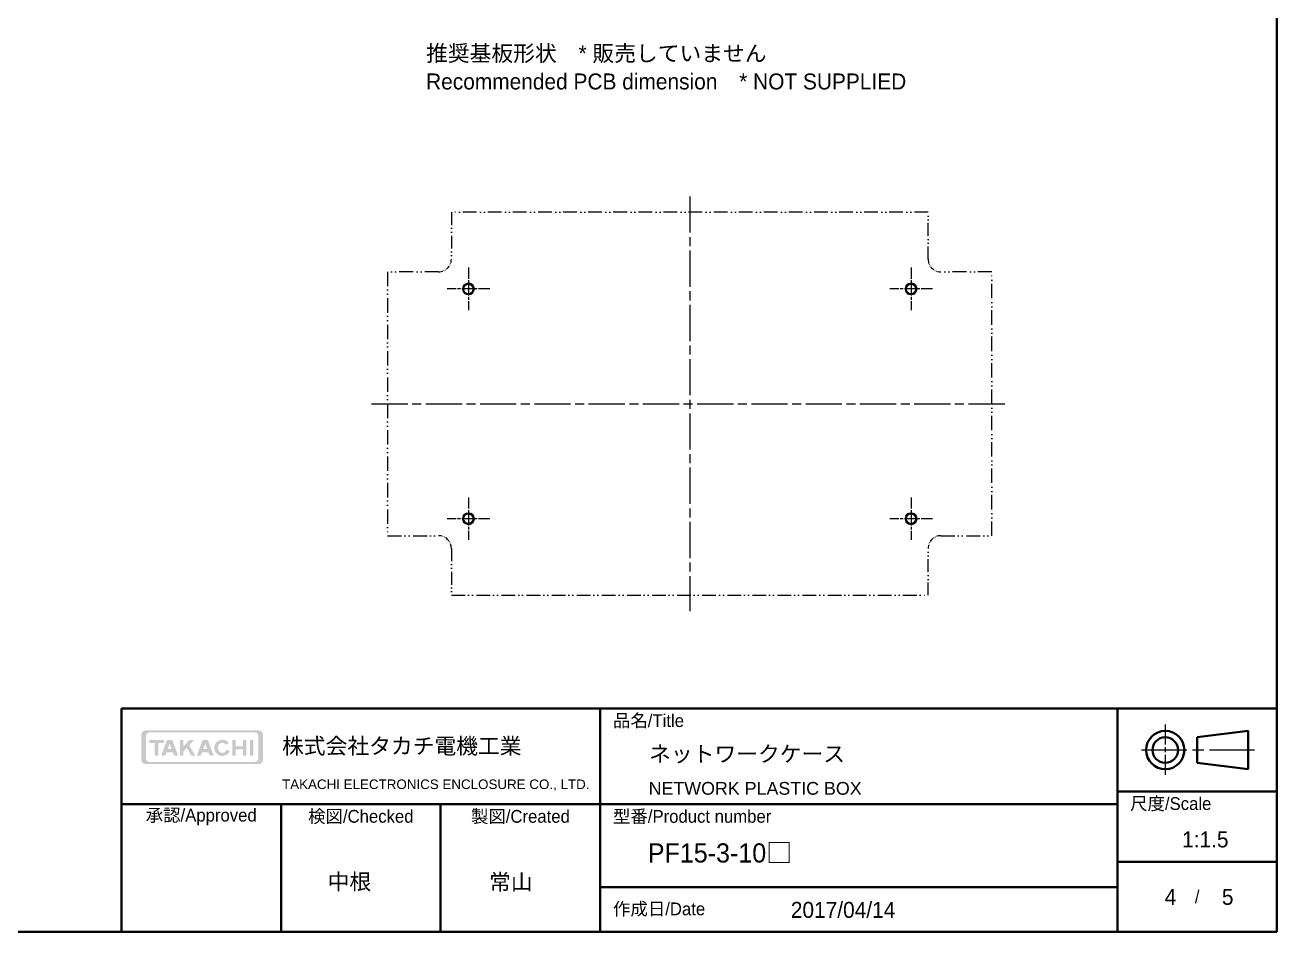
# Model space of a CAD drawing. Header units: millimetres. Extents: x 22 to 2802, y 12 to 434.
# Drawn here: x 2103.6 to 2397.8, y 12 to 225.1 of the extents above; entities that cross this region are included whole.
import ezdxf
from ezdxf.enums import TextEntityAlignment as Align

# ---------------------------------------------------------------- set-up
doc = ezdxf.new("R2010")
doc.units = ezdxf.units.MM
doc.header["$LTSCALE"] = 1.5
doc.linetypes.add('CHAIN', pattern=[0.35429999999999995, 0.2362, -0.0295, 0.0591, -0.0295])
doc.linetypes.add('DASH_DOUBLE_DOT', pattern=[0.43979999999999997, 0.24, -0.06, 0.0098, -0.06, 0.01, -0.06])
for name, color, linetype, lineweight in [('Border (ISO)', 7, 'Continuous', 35), ('Symbol (ISO)', 7, 'Continuous', 18), ('Title (ISO)', 7, 'Continuous', 35), ('Visible (ISO)', 7, 'Continuous', 35)]:
    doc.layers.add(name, color=color, linetype=linetype, lineweight=lineweight)
for name, color, linetype, lineweight, true_color in [('Center Mark (ISO)', 131, 'Continuous', 18, 0x7fffff), ('Centerline (ISO)', 131, 'Continuous', 18, 0x7fffff), ('Hatch (ISO)', 1, 'Continuous', 18, 0xff0000)]:
    doc.layers.add(name, color=color, linetype=linetype, lineweight=lineweight, true_color=true_color)
doc.styles.add('textstyle100', font='')
doc.styles.add('textstyle101', font='')
doc.styles.add('textstyle102', font='')
doc.styles.add('textstyle103', font='')
doc.styles.add('textstyle104', font='')
doc.styles.add('textstyle149', font='')
doc.styles.add('textstyle150', font='')
doc.styles.add('textstyle151', font='')
doc.styles.add('textstyle152', font='')
doc.styles.add('textstyle153', font='')
doc.styles.add('textstyle154', font='')
doc.styles.add('textstyle156', font='')
doc.styles.add('textstyle157', font='')
doc.styles.add('textstyle158', font='')
doc.styles.add('textstyle163', font='')
doc.styles.add('textstyle85', font='')
doc.styles.add('textstyle86', font='')
doc.styles.add('textstyle87', font='')
doc.styles.add('textstyle88', font='')
doc.styles.add('textstyle89', font='')
doc.styles.add('textstyle90', font='')
doc.styles.add('textstyle91', font='')
doc.styles.add('textstyle92', font='')
doc.styles.add('textstyle93', font='')
doc.styles.add('textstyle94', font='')
doc.styles.add('textstyle95', font='')
doc.styles.add('textstyle96', font='')
doc.styles.add('textstyle97', font='')
doc.styles.add('textstyle98', font='')
doc.styles.add('textstyle99', font='')
doc.styles.get('textstyle100').set_extended_font_data('MS PGothic')
doc.styles.get('textstyle101').set_extended_font_data('MS PGothic')
doc.styles.get('textstyle102').set_extended_font_data('Arial')
doc.styles.get('textstyle103').set_extended_font_data('MS PGothic')
doc.styles.get('textstyle104').set_extended_font_data('MS PGothic')
doc.styles.get('textstyle149').set_extended_font_data('MS PGothic')
doc.styles.get('textstyle150').set_extended_font_data('MS PGothic')
doc.styles.get('textstyle151').set_extended_font_data('MS PGothic')
doc.styles.get('textstyle152').set_extended_font_data('MS PGothic')
doc.styles.get('textstyle153').set_extended_font_data('MS PGothic')
doc.styles.get('textstyle154').set_extended_font_data('MS PGothic')
doc.styles.get('textstyle156').set_extended_font_data('Arial')
doc.styles.get('textstyle157').set_extended_font_data('MS PGothic')
doc.styles.get('textstyle158').set_extended_font_data('MS PGothic')
doc.styles.get('textstyle163').set_extended_font_data('MS PGothic')
doc.styles.get('textstyle85').set_extended_font_data('MS PGothic')
doc.styles.get('textstyle86').set_extended_font_data('MS PGothic')
doc.styles.get('textstyle87').set_extended_font_data('MS PGothic')
doc.styles.get('textstyle88').set_extended_font_data('MS PGothic')
doc.styles.get('textstyle89').set_extended_font_data('MS PGothic')
doc.styles.get('textstyle90').set_extended_font_data('MS PGothic')
doc.styles.get('textstyle91').set_extended_font_data('MS PGothic')
doc.styles.get('textstyle92').set_extended_font_data('MS PGothic')
doc.styles.get('textstyle93').set_extended_font_data('MS PGothic')
doc.styles.get('textstyle94').set_extended_font_data('MS PGothic')
doc.styles.get('textstyle95').set_extended_font_data('MS PGothic')
doc.styles.get('textstyle96').set_extended_font_data('MS PGothic')
doc.styles.get('textstyle97').set_extended_font_data('MS PGothic')
doc.styles.get('textstyle98').set_extended_font_data('MS PGothic')
doc.styles.get('textstyle99').set_extended_font_data('MS PGothic')

# ---------------------------------------------------------------- blocks, each defined once
blk = doc.blocks.new('図面枠 tk図枠')
at = {"layer": 'Border (ISO)'}
for p in [(405.4999999999999, 289), (14.50000000000001, 8.000000000000007)]:
    blk.add_line(p, (405.4999999999999, 8.000000000000007), dxfattribs=at)
blk = doc.blocks.new('表題欄 tk表題欄')
at = {"layer": 'Hatch (ISO)'}
h = blk.add_hatch(color=256, dxfattribs=at)
edge = h.paths.add_edge_path(flags=0)
edge.add_arc((95.57537688673352, 236.2990653650367), 0.5958259999999996, 269.9999999999897, 360)
edge.add_line((96.17120288673352, 236.2990653650367), (96.17120288673348, 239.7107813650365))
edge.add_arc((95.5753768867335, 239.7107813650366), 0.5958259999999996, 0, 90.00000000000682)
edge.add_line((95.57537688673342, 240.3066073650366), (79.13710888673356, 240.3066073650366))
edge.add_arc((79.13710888673353, 239.7107813650366), 0.5958259999999996, 89.99999999999746, 180)
edge.add_line((78.54128288673353, 239.7107813650366), (78.54128288673331, 236.2990653650368))
edge.add_arc((79.13710888673332, 236.2990653650365), 0.5958259999999996, 180, 270.0000000000231)
edge.add_line((79.13710888673356, 235.7032393650365), (95.57537688673341, 235.7032393650367))
edge = h.paths.add_edge_path(flags=0)
edge.add_line((77.83935088673357, 239.9556413650366), (77.83935088673357, 236.0542053650368))
edge.add_arc((78.54128288673346, 236.0542053650367), 0.7019319999998935, 180, 270.0000000000087)
edge.add_line((78.54128288673355, 235.3522733650368), (96.17120288673352, 235.3522733650368))
edge.add_arc((96.17120288673351, 236.0542053650367), 0.7019319999998921, 270, 360)
edge.add_line((96.8731348867334, 236.0542053650367), (96.87313488673352, 239.9556413650366))
edge.add_arc((96.1712028867336, 239.9556413650367), 0.7019319999998921, 0, 90.00000000000874)
edge.add_line((96.17120288673348, 240.6575733650366), (78.54128288673357, 240.6575733650366))
edge.add_arc((78.54128288673357, 239.9556413650366), 0.7019319999999984, 90, 180)
for points in [[(79.07181288673355, 239.1476033650369), (79.07181288673355, 238.6578833650368), (79.92066088673353, 238.6578833650367), (79.92066088673353, 236.6581933650368), (80.50832488673355, 236.6581933650368), (80.50832488673353, 238.6578833650367), (81.35717288673354, 238.6578833650367), (81.35717288673355, 239.1476033650368)], [(85.68407849525303, 236.6581933650368), (84.9434673993943, 237.8918698287545), (84.41792288673358, 237.3246628822782), (84.41792288673358, 236.6581933650368), (83.89555488673355, 236.6581933650368), (83.89555488673355, 239.1476033650368), (84.41792288673358, 239.1476033650369), (84.41792288673358, 238.099397996884), (85.38913556809509, 239.1476033650368), (86.10696490847272, 239.1476033650369), (85.31925422435492, 238.2974470774499), (86.30334488673353, 236.6581933650368)], [(92.09142939614459, 239.1476033650369), (92.09142939614459, 236.6581933650368), (92.60971639614465, 236.6581933650368), (92.60971639614465, 237.6580383650368), (93.76872039614463, 237.6580383650368), (93.76872039614462, 236.6581933650368), (94.28700739614459, 236.6581933650368), (94.28700739614459, 239.1476033650368), (93.76872039614459, 239.1476033650369), (93.76872039614462, 238.1477583650367), (92.60971639614465, 238.1477583650367), (92.60971639614465, 239.1476033650369)], [(94.84202339614467, 239.1476033650369), (94.84202339614467, 236.6581933650368), (95.36439139614473, 236.6581933650368), (95.36439139614473, 239.1476033650368)]]:
    blk.add_hatch(color=256, dxfattribs=at).paths.add_polyline_path(points, flags=0)
h = blk.add_hatch(color=256, dxfattribs=at)
h.paths.add_polyline_path([(82.59020695886475, 237.7110913650368), (81.95242681460243, 237.7110913650368), (82.27131688673356, 238.5794973650367)], flags=0)
h.paths.add_polyline_path([(82.77903014574996, 237.1968853650368), (81.76360362771717, 237.1968853650368), (81.56578886050404, 236.6581933650368), (80.94907288673355, 236.6581933650368), (81.86321688673357, 239.1476033650368), (82.67941688673355, 239.1476033650369), (83.59356088673351, 236.6581933650368), (82.97684491296302, 236.6581933650368)], flags=0)
h = blk.add_hatch(color=256, dxfattribs=at)
h.paths.add_polyline_path([(87.52707281460246, 237.7110913650368), (88.16485295886469, 237.7110913650368), (87.84596288673359, 238.5794973650367)], flags=0)
h.paths.add_polyline_path([(87.14043486050403, 236.6581933650368), (87.3382496277172, 237.1968853650368), (88.35367614574989, 237.1968853650368), (88.55149091296302, 236.6581933650368), (89.16820688673343, 236.6581933650368), (88.25406288673352, 239.1476033650368), (87.43786288673353, 239.1476033650369), (86.52371888673358, 236.6581933650368)], flags=0)
h = blk.add_hatch(color=256, dxfattribs=at)
edge = h.paths.add_edge_path(flags=0)
edge.add_arc((90.52309888673334, 237.9028983650369), 1.273272000000011, 38.55054079078439, 336.5820184016556)
edge.add_line((91.69149139614449, 237.3968543650369), (91.17255542714857, 237.6216113977801))
edge.add_ellipse((90.52309888673352, 237.9028983650369), major_axis=(0, -0.7998759999999119), ratio=0.8673469387756529, start_angle=-231.4494592092036, end_angle=66.58201840165299, ccw=False)
edge.add_line((91.09381514418376, 238.3576891122095), (91.51887237036838, 238.6964075050431))
at = {"layer": 'Title (ISO)'}
for p, q in [((74.70882392282105, 244.052739026017), (255.7088239228211, 244.052739026017)), ((74.70882392282105, 209.052739026017), (74.70882392282105, 244.052739026017)), ((149.7088239228211, 244.052739026017), (149.7088239228211, 209.052739026017)), ((230.7088239228211, 244.052739026017), (230.7088239228211, 209.052739026017)), ((255.7088239228211, 244.052739026017), (255.7088239228211, 209.052739026017)), ((243.2088239228211, 239.552739026017), (251.2088239228211, 240.5527390260171)), ((243.2088239228211, 239.552739026017), (243.2088239228211, 235.552739026017)), ((251.2088239228211, 234.552739026017), (251.2088239228211, 240.5527390260171)), ((243.2088239228211, 235.552739026017), (251.2088239228211, 234.552739026017)), ((230.7088239228211, 231.052739026017), (255.7088239228211, 231.052739026017)), ((74.70882392282105, 229.052739026017), (230.7088239228211, 229.052739026017)), ((99.70882392282108, 229.052739026017), (99.70882392282108, 209.052739026017)), ((124.708823922821, 229.052739026017), (124.708823922821, 209.052739026017)), ((230.7088239228211, 220.052739026017), (255.7088239228211, 220.052739026017)), ((149.7088239228211, 216.052739026017), (230.7088239228211, 216.052739026017)), ((255.7088239228211, 209.052739026017), (74.70882392282105, 209.052739026017))]:
    blk.add_line(p, q, dxfattribs=at)
at = {"layer": 'Title (ISO)', "color": 4, "linetype": 'CHAIN', "lineweight": 18, "ltscale": 8.889559745788574, "true_color": 0x00ffff}
blk.add_line((238.2088239228211, 241.552739026017), (238.2088239228211, 233.552739026017), dxfattribs=at)
at = {"layer": 'Title (ISO)', "color": 4, "linetype": 'CHAIN', "lineweight": 18, "ltscale": 20.00163269042969, "true_color": 0x00ffff}
blk.add_line((252.2088239228211, 237.552739026017), (234.2088239228211, 237.552739026017), dxfattribs=at)
at = {"layer": 'Title (ISO)'}
for radius in [3, 2]:
    blk.add_circle((238.2088239228211, 237.552739026017), radius, dxfattribs=at)
at = {"layer": 'Title (ISO)', "color": 1, "true_color": 0xff0000, "char_height": 2.000000029802322, "line_spacing_factor": 1.5}
for s, insert, attachment_point, style in [('\\fＭＳ Ｐゴシック|b0|i0;\\H2.0000;品名/Title', (151.708823922821, 242.052739026017), 4, 'textstyle85'), ('\\fＭＳ Ｐゴシック|b0|i0;\\H2.0000;尺度/Scale', (232.7088239228211, 229.052739026017), 4, 'textstyle91'), ('\\fＭＳ Ｐゴシック|b0|i0;\\H2.0000;承認/Approved', (87.20882392282108, 227.052739026017), 5, 'textstyle87'), ('\\fＭＳ Ｐゴシック|b0|i0;\\H2.0000;検図/Checked', (112.208823922821, 227.052739026017), 5, 'textstyle88'), ('\\fＭＳ Ｐゴシック|b0|i0;\\H2.0000;製図/Created', (137.2088239228211, 227.052739026017), 5, 'textstyle89'), ('\\fＭＳ Ｐゴシック|b0|i0;\\H2.0000;型番/Product number', (151.708823922821, 227.052739026017), 4, 'textstyle86'), ('\\fＭＳ Ｐゴシック|b0|i0;\\H2.0000;作成日/Date', (151.708823922821, 212.552739026017), 4, 'textstyle92')]:
    blk.add_mtext(s, dxfattribs=dict(at, insert=insert, attachment_point=attachment_point, style=style))
at = {"layer": 'Title (ISO)', "color": 7, "line_spacing_factor": 1.5}
for s, insert, char_height, attachment_point, style in [('株式会社タカチ電機工業', (99.87313488673345, 238.052739026017), 2.5, 4, 'textstyle90'), ('\\fArial|b0|i0;\\H1.4986;TAKACHI ELECTRONICS ENCLOSURE CO., LTD.', (99.87313488673342, 232.052739026017), 1.49859994649887, 4, 'textstyle93'), ('\\fＭＳ Ｐゴシック|b0|i0;\\H2.0000;/', (243.2088239228211, 214.552739026017), 2.000000029802322, 5, 'textstyle94')]:
    blk.add_mtext(s, dxfattribs=dict(at, insert=insert, char_height=char_height, attachment_point=attachment_point, style=style))
at = {"layer": 'Title (ISO)', "color": 7}
for tag, height, style, p in [('<品名>', 2.5, 'textstyle95', (157.3679148268321, 236.9533071691007)), ('<Title>', 2.000000029802322, 'textstyle102', (157.2831758934115, 231.5513747636918)), ('<型番>', 3.000000119209289, 'textstyle96', (157.1633693475642, 221.4334207929761))]:
    blk.add_attdef(tag, text='', height=height, dxfattribs=dict(at, style=style)).set_placement(p, align=Align.MIDDLE_LEFT)
for tag, style, p in [('<尺度>', 'textstyle97', (244.4845272797691, 223.552739026017)), ('<承認>', 'textstyle101', (87.20882392282108, 217.052739026017)), ('<検図>', 'textstyle99', (110.4312264076182, 216.9391026234344)), ('<製図>', 'textstyle100', (135.7153173209424, 216.8680798951034)), ('<ページ_No.>', 'textstyle103', (239.1099332075323, 214.552739026017)), ('<総ページ数>', 'textstyle104', (247.9902091771133, 214.552739026017)), ('作成日', 'textstyle98', (187.7492727850316, 212.5101253517655))]:
    blk.add_attdef(tag, text='', height=2.5, dxfattribs=dict(at, style=style)).set_placement(p, align=Align.MIDDLE_CENTER)

msp = doc.modelspace()

# ---------------------------------------------------------------- linework, layer by layer
at = {"layer": 'Center Mark (ISO)', "linetype": 'CHAIN', "ltscale": 7.407949447631835}
for p, q in [((2207.781118171995, 168.112076816391), (2207.781118171995, 158.1120768163909)), ((2311.781118171996, 168.112076816391), (2311.781118171996, 158.1120768163909)), ((2212.781118171995, 163.112076816391), (2202.781118171996, 163.112076816391)), ((2316.781118171995, 163.112076816391), (2306.781118171995, 163.112076816391)), ((2207.781118171995, 114.1120768163909), (2207.781118171995, 104.112076816391)), ((2311.781118171996, 114.1120768163909), (2311.781118171996, 104.1120768163909)), ((2212.781118171995, 109.112076816391), (2202.781118171996, 109.112076816391)), ((2316.781118171995, 109.1120768163909), (2306.781118171995, 109.1120768163909))]:
    msp.add_line(p, q, dxfattribs=at)
at = {"layer": 'Centerline (ISO)', "linetype": 'CHAIN', "ltscale": 23.99096870422363}
for p, q in [((2259.781118171996, 184.8620768163909), (2259.781118171996, 87.36207681639097)), ((2185.031118171995, 136.1120768163909), (2334.531118171995, 136.1120768163909))]:
    msp.add_line(p, q, dxfattribs=at)
at = {"layer": 'Visible (ISO)', "linetype": 'DASH_DOUBLE_DOT', "lineweight": 18, "ltscale": 8.337122917175291}
for p, q in [((2203.781118171995, 181.1120768163909), (2203.781118171995, 170.1120768163909)), ((2315.781118171996, 170.1120768163909), (2315.781118171996, 181.1120768163909)), ((2203.781118171995, 102.112076816391), (2203.781118171995, 91.11207681639095)), ((2315.781118171996, 91.11207681639095), (2315.781118171996, 102.1120768163909))]:
    msp.add_line(p, q, dxfattribs=at)
at = {"layer": 'Visible (ISO)', "linetype": 'DASH_DOUBLE_DOT', "lineweight": 18, "ltscale": 8.935481071472166}
for p, q in [((2315.781118171996, 181.1120768163909), (2203.781118171995, 181.1120768163909)), ((2203.781118171995, 91.11207681639095), (2315.781118171996, 91.11207681639095))]:
    msp.add_line(p, q, dxfattribs=at)
at = {"layer": 'Visible (ISO)', "linetype": 'DASH_DOUBLE_DOT', "lineweight": 18, "ltscale": 9.095043182373047}
for p, q in [((2200.781118171995, 167.1120768163909), (2188.781118171995, 167.1120768163909)), ((2330.781118171995, 167.1120768163909), (2318.781118171996, 167.1120768163909)), ((2188.781118171995, 105.112076816391), (2200.781118171995, 105.1120768163909)), ((2318.781118171996, 105.1120768163909), (2330.781118171995, 105.1120768163909))]:
    msp.add_line(p, q, dxfattribs=at)
at = {"layer": 'Visible (ISO)', "linetype": 'DASH_DOUBLE_DOT', "lineweight": 18, "ltscale": 9.398211479187012}
for p, q in [((2188.781118171995, 167.1120768163909), (2188.781118171995, 105.112076816391)), ((2330.781118171995, 105.1120768163909), (2330.781118171995, 167.1120768163909))]:
    msp.add_line(p, q, dxfattribs=at)
at = {"layer": 'Visible (ISO)'}
for centre in [(2207.781118171995, 163.112076816391), (2311.781118171996, 163.1120768163909), (2207.781118171995, 109.1120768163909), (2311.781118171996, 109.1120768163909)]:
    msp.add_circle(centre, 1.25, dxfattribs=at)
at = {"layer": 'Visible (ISO)', "linetype": 'DASH_DOUBLE_DOT', "lineweight": 18, "ltscale": 2.812195301055908}
for centre, radius, start, end in [((2200.781118171995, 170.1120768163909), 3.000000000000002, 270, 0), ((2318.781118171996, 170.1120768163909), 2.999999999999989, 180, 270), ((2200.781118171995, 102.112076816391), 2.999999999999989, 0, 90), ((2318.781118171996, 102.112076816391), 2.999999999999989, 90, 180)]:
    msp.add_arc(centre, radius, start, end, dxfattribs=at)

# ---------------------------------------------------------------- block references
at = {"xscale": 1.5, "yscale": 1.5, "zscale": 1.5}
msp.add_blockref('図面枠 tk図枠', (1789.500002377107, 4.62379148e-08), dxfattribs=at)
ref = msp.add_blockref('表題欄 tk表題欄', (2014.186766492876, -301.5791084927876), dxfattribs=dict(xscale=1.5, yscale=1.5, zscale=1.5))
ref.add_attrib('<品名>', 'ネットワークケース', dxfattribs={"layer": 'Title (ISO)', "color": 7, "height": 3.75, "style": 'textstyle149'}).set_placement((2250.238638733124, 53.85085226086338), align=Align.MIDDLE_LEFT)
ref.add_attrib('<型番>', 'PF15-3-10□', dxfattribs={"layer": 'Title (ISO)', "color": 7, "height": 4.500000178813934, "style": 'textstyle150'}).set_placement((2249.931820514222, 30.57102269667654), align=Align.MIDDLE_LEFT)
ref.add_attrib('<尺度>', '1:1.5', dxfattribs={"layer": 'Title (ISO)', "color": 7, "height": 3.75, "style": 'textstyle151'}).set_placement((2380.913557412529, 33.75000004623797), align=Align.MIDDLE_CENTER)
ref.add_attrib('作成日', '2017/04/14', dxfattribs={"layer": 'Title (ISO)', "color": 7, "height": 3.75, "style": 'textstyle152'}).set_placement((2295.810675670424, 17.18607953486065), align=Align.MIDDLE_CENTER)
ref.add_attrib('<検図>', '中根', dxfattribs={"layer": 'Title (ISO)', "color": 7, "height": 3.75, "style": 'textstyle153'}).set_placement((2179.833606104304, 23.82954544236406), align=Align.MIDDLE_CENTER)
ref.add_attrib('<製図>', '常山', dxfattribs={"layer": 'Title (ISO)', "color": 7, "height": 3.75, "style": 'textstyle154'}).set_placement((2217.75974247429, 23.72301134986749), align=Align.MIDDLE_CENTER)
ref.add_attrib('<Title>', 'NETWORK PLASTIC BOX', dxfattribs={"layer": 'Title (ISO)', "color": 7, "height": 3.000000044703483, "style": 'textstyle156'}).set_placement((2250.111530332993, 45.74795365275), align=Align.MIDDLE_LEFT)
ref.add_attrib('<ページ_No.>', '4', dxfattribs={"layer": 'Title (ISO)', "color": 7, "height": 3.75, "style": 'textstyle157'}).set_placement((2372.740059154333, 20.25000004623793), align=Align.MIDDLE_CENTER)
ref.add_attrib('<総ページ数>', '5', dxfattribs={"layer": 'Title (ISO)', "color": 7, "height": 3.75, "style": 'textstyle158'}).set_placement((2386.172080258547, 20.25000004623793), align=Align.MIDDLE_CENTER)

# ---------------------------------------------------------------- texts
at = {"layer": 'Symbol (ISO)', "color": 7, "insert": (2197.840578340566, 215.1455009820212), "char_height": 3.75, "width": 117.5000023841858, "attachment_point": 4, "line_spacing_factor": 1.058181881904602, "style": 'textstyle163'}
msp.add_mtext('{推奨基板形状\u3000* 販売していません\\PRecommended PCB dimension\u3000* NOT SUPPLIED}', dxfattribs=at)

doc.saveas('drawing.dxf')
